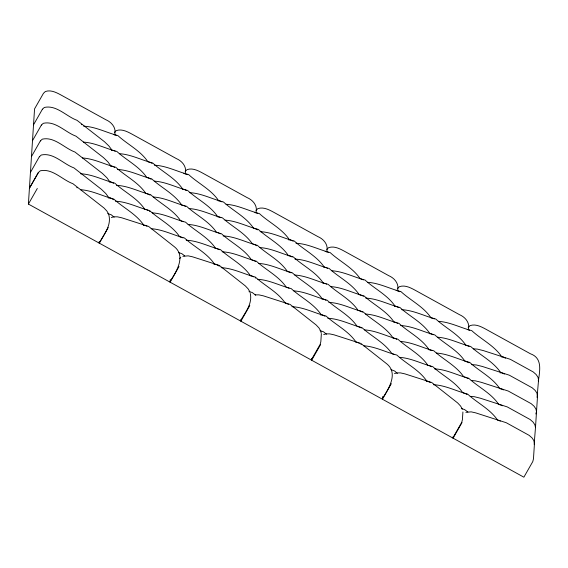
<?xml version="1.0" encoding="UTF-8"?>
<svg xmlns="http://www.w3.org/2000/svg" width="568" height="568" viewBox="0 0 568 568"><rect width="100%" height="100%" fill="white"/><g stroke="black" fill="none" stroke-linecap="round" stroke-linejoin="round"><path stroke-width="0.85" d="M108.843 214.86C111.619 225.567 104.022 234.406 99.18 243.083L28.4 204.068L34.556 108.9L43.466 93.301L45.341 91.526C50.808 89.567 56.445 92.534 61.174 95.104L105.719 119.663C111.761 122.198 116.774 128.148 114.58 135.042M99.18 243.083L99.293 241.322M111.356 217.537L113.564 216.82L117.37 216.827L121.772 217.8L148.546 226.398L174.539 246.888C186.382 256.452 175.895 272.661 169.676 281.948L99.322 243.161L99.436 241.4M250.275 293.471C252.625 303.986 245.106 312.4 240.463 320.963L170.102 282.182L170.272 279.534M185.083 173.907C187.262 167.049 182.328 161.092 176.3 158.564L132.017 134.154C127.31 131.599 121.694 128.652 116.255 130.626L114.388 132.401M321.346 333.934L320.842 341.673L320.153 344.385L311.243 359.984L240.882 321.197L240.995 319.436M255.863 212.922C258.042 206.063 253.108 200.106 247.08 197.586L202.797 173.176C198.09 170.613 192.474 167.666 187.042 169.64L185.168 171.415M323.703 334.595L325.904 333.87L329.71 333.885L334.119 334.85L360.886 343.448L386.886 363.939C398.722 373.503 388.235 389.712 382.023 398.999L311.662 360.219L311.775 358.451M326.643 251.944C328.822 245.085 323.895 239.128 317.86 236.6L273.577 212.191C268.87 209.635 263.261 206.688 257.822 208.655L255.948 210.437M462.906 411.97L462.402 419.709L461.713 422.422L452.802 438.02L382.449 399.233L382.619 396.592M397.43 290.958C399.602 284.099 394.675 278.142 388.64 275.622L344.357 251.205C339.65 248.649 334.041 245.703 328.602 247.676L326.728 249.451M465.866 412.318L471.163 411.857L475.594 412.837L506.237 422.72L529.113 435.336L532.046 437.907L533.87 440.626L534.474 443.296L533.466 458.88L532.777 461.592L523.866 477.191L453.086 438.169L453.2 436.409M468.209 329.98C470.389 323.121 465.455 317.164 459.42 314.636L415.137 290.227C410.43 287.671 404.821 284.724 399.382 286.691L397.508 288.473M535.517 427.129L536.519 411.63L535.922 408.96L534.09 406.241L531.158 403.663L508.282 391.054L481.359 382.335L475.388 380.851L471.22 380.517M536.54 411.267L537.548 395.775L536.945 393.099L535.12 390.386L532.188 387.802L509.311 375.192L482.381 366.474L476.417 364.99L471.412 364.592M538.251 380.936L538.592 379.58C539.998 369.534 542.149 357.875 530.405 353.765L485.86 329.206C481.124 326.643 475.494 323.675 470.027 325.634L468.153 327.409M537.051 397.444L538.57 379.914L537.974 377.237L536.142 374.525L533.21 371.941L510.334 359.331L483.411 350.612L477.44 349.128L473.272 348.802M535.858 413.98L536.37 411.949M534.147 444.346L535.496 427.491L534.893 424.821L533.068 422.102L530.136 419.525L507.26 406.915L480.329 398.196L474.365 396.712L470.197 396.379M33.526 124.825L42.437 109.162M32.497 140.686L41.414 124.996M31.474 156.548L40.392 140.857M30.445 172.409L39.362 156.718M29.43 188.171L38.34 172.58L40.214 170.833C52.405 168.064 62.302 179.9 72.889 183.691L103.994 207.994L106.891 211.055L108.694 214.136M29.422 188.207L38.34 172.608M28.4 204.068L37.31 188.469M99.322 243.161L108.232 227.562M170.102 282.182L179.012 266.584M240.882 321.197L249.792 305.598M311.662 360.219L320.572 344.62M382.449 399.233L391.359 383.634M453.086 438.169L461.997 422.578M179.523 258.653L180.78 257.418M42.437 109.226L44.311 107.451C56.502 104.668 66.406 116.497 76.985 120.295L104.484 141.73L108.878 145.962L111.832 149.945M41.407 125.088L43.282 123.313C55.479 120.53 65.377 132.358 75.963 136.157L103.454 157.584L107.849 161.823L110.803 165.806M40.385 140.949L42.259 139.174C54.45 136.391 64.354 148.213 74.933 152.018L102.432 173.446L106.827 177.685L109.78 181.668M39.355 156.811L41.237 155.036C53.427 152.252 63.325 164.074 73.911 167.879L101.402 189.307L105.797 193.546L108.751 197.529M109.297 182.079L110.554 181.909L113.657 183.258M108.275 197.941L110.227 197.962M214.96 248.535L216.209 248.365L219.312 249.714M213.93 264.397L215.883 264.425M288.814 239.973L290.07 239.802L293.173 241.151M320.615 314.999L321.871 314.821L324.974 316.177M394.476 306.429L395.726 306.259L398.828 307.607M426.277 381.455L427.526 381.277L430.629 382.633M500.131 372.885L501.388 372.714L504.49 374.063M182.875 256.317L188.15 255.849L192.552 256.814L219.326 265.412L245.326 285.903L248.202 288.949L249.991 292.023M394.483 373.609L396.684 372.892L400.49 372.899L404.899 373.872L431.666 382.463L457.666 402.96L460.541 406.006L462.331 409.081M111.513 150.222L114.175 150.726M110.483 166.076L111.96 166.147M218.197 200.816L219.291 200.781M143.313 225.24L145.976 225.752M217.168 216.678L219.83 217.182M216.145 232.539L217.615 232.61M323.852 267.272L324.946 267.237M248.969 291.696L252.128 292.449L255.714 295.204M322.83 283.134L325.492 283.645M321.8 298.995L323.277 299.066M429.514 333.728L430.601 333.693M428.485 349.59L432.163 350.612M427.463 365.451L428.932 365.522M501.317 356.889L502.794 356.96M182.562 189.172L184.082 189.4M107.679 213.603L111.087 214.683L114.154 217.168M144.606 209.315L145.145 209.308M181.533 205.034L184.43 205.85M288.217 255.636L289.744 255.856M325.144 251.347L327.537 251.922M250.261 275.778L250.8 275.764M287.195 271.49L290.085 272.306M320.018 330.654L323.426 331.74L326.493 334.225M393.88 322.091L395.399 322.312M430.807 317.803L433.199 318.378M355.923 342.234L356.463 342.22M392.85 337.953L395.747 338.762M499.535 388.547L502.424 389.357M461.578 408.69L464.475 409.5L467.862 411.977M498.512 404.409L501.402 405.218M255.124 294.856L258.93 294.863L263.339 295.836L290.106 304.434L316.106 324.924L318.982 327.97L320.771 331.045L321.197 333.21M147.879 161.702L151.095 162.817M183.784 173.275L187.511 174.696M253.541 228.159L256.75 229.28M179.68 236.721L182.896 237.843M178.657 252.582L181.866 253.704L184.735 255.905M396.123 290.333L397.131 290.496M359.196 294.614L362.412 295.736M285.342 303.177L288.551 304.299M465.881 345.209L469.09 346.331M464.858 361.07L469.076 362.796M390.997 369.633L394.725 371.053L397.359 373.495M83.659 126.188C95.58 126.699 106.429 132.642 117.839 135.553C127.502 144.449 140.204 150.449 147.73 161.511M83.468 142.114C95.083 142.802 105.669 148.596 116.816 151.415C126.472 160.311 139.181 166.31 146.707 177.372M119.372 153.694C130.981 154.382 141.567 160.176 152.714 162.988C162.377 171.891 175.079 177.891 182.612 188.952M82.438 157.975C94.054 158.664 104.64 164.457 115.787 167.276C125.45 176.172 138.152 182.172 145.685 193.234M154.439 165.21C166.367 165.721 177.216 171.664 188.619 174.568C198.282 183.471 210.984 189.464 218.517 200.525M117.512 169.491C129.433 170.002 140.282 175.945 151.691 178.849C161.355 187.752 174.056 193.752 181.582 204.814M80.578 173.772C92.506 174.284 103.355 180.226 114.764 183.137C124.42 192.034 137.129 198.033 144.655 209.095M154.248 181.135C165.863 181.817 176.449 187.61 187.596 190.429C197.252 199.332 209.961 205.325 217.487 216.387M116.483 185.353C128.411 185.864 139.259 191.806 150.662 194.71C160.325 203.614 173.027 209.606 180.56 220.675M189.314 192.644C201.242 193.155 212.091 199.098 223.494 202.009C233.157 210.905 245.859 216.905 253.392 227.967M80.386 189.698C92.002 190.386 102.588 196.18 113.735 198.992C123.398 207.895 136.1 213.895 143.633 224.956M153.218 196.997C164.834 197.678 175.42 203.472 186.567 206.291C196.23 215.194 208.932 221.186 216.465 232.248M226.05 204.288C237.665 204.977 248.251 210.771 259.399 213.589C269.062 222.486 281.764 228.485 289.297 239.547M115.46 201.214C127.381 201.725 138.23 207.668 149.64 210.572C159.303 219.475 172.005 225.468 179.531 236.529M189.123 208.577C200.738 209.258 211.324 215.052 222.471 217.871C232.134 226.767 244.836 232.766 252.362 243.828M152.196 212.858C163.811 213.54 174.397 219.333 185.544 222.152C195.207 231.048 207.909 237.048 215.435 248.109M225.027 220.15C236.643 220.838 247.229 226.632 258.376 229.451C268.039 238.347 280.741 244.346 288.267 255.408M188.1 224.431C199.716 225.12 210.302 230.913 221.449 233.732C231.105 242.628 243.814 248.628 251.34 259.69M260.094 231.666C272.022 232.177 282.871 238.12 294.281 241.024C303.937 249.927 316.646 255.927 324.172 266.988M151.166 228.719C162.782 229.401 173.368 235.195 184.515 238.013C194.178 246.91 206.88 252.909 214.413 263.971M223.167 235.947C235.095 236.458 245.944 242.401 257.347 245.312C267.01 254.208 279.712 260.208 287.245 271.27M295.999 243.246C307.927 243.757 318.776 249.7 330.178 252.604C339.841 261.507 352.543 267.5 360.076 278.561M186.24 240.228C198.161 240.74 209.01 246.682 220.419 249.593C230.083 258.49 242.784 264.489 250.318 275.551M259.903 247.591C271.518 248.28 282.104 254.066 293.251 256.885C302.914 265.788 315.616 271.781 323.149 282.843M222.145 251.809C234.066 252.32 244.914 258.262 256.324 261.166C265.987 270.07 278.689 276.069 286.215 287.131M294.977 259.1C306.897 259.611 317.746 265.561 329.156 268.465C338.819 277.369 351.521 283.361 359.047 294.423M258.88 263.453C270.496 264.141 281.082 269.928 292.229 272.746C301.885 281.65 314.594 287.642 322.12 298.704M331.712 270.751C343.328 271.433 353.914 277.227 365.061 280.045C374.717 288.942 387.426 294.941 394.952 306.003M221.115 267.67C233.043 268.181 243.892 274.124 255.295 277.028C264.958 285.931 277.66 291.931 285.193 302.993M294.785 275.033C306.393 275.714 316.987 281.508 328.126 284.327C337.79 293.223 350.491 299.222 358.025 310.284M367.617 282.324C379.232 283.013 389.818 288.807 400.965 291.625C410.621 300.522 423.33 306.521 430.856 317.583M257.851 279.314C269.466 279.996 280.052 285.789 291.199 288.608C300.863 297.511 313.564 303.504 321.097 314.565M330.683 286.606C342.298 287.294 352.884 293.088 364.031 295.907C373.694 304.803 386.396 310.803 393.929 321.864M293.755 290.894C305.371 291.576 315.957 297.369 327.104 300.188C336.767 309.084 349.469 315.084 356.995 326.146M365.756 298.122C377.677 298.633 388.526 304.576 399.936 307.487C409.599 316.383 422.301 322.383 429.834 333.444M328.829 302.403C340.75 302.914 351.599 308.857 363.009 311.768C372.672 320.664 385.374 326.664 392.9 337.726M401.661 309.702C413.582 310.213 424.431 316.156 435.841 319.06C445.504 327.963 458.206 333.956 465.732 345.017M291.895 306.684C303.823 307.196 314.672 313.138 326.082 316.049C335.738 324.946 348.447 330.945 355.973 342.007M365.565 314.047C377.18 314.736 387.766 320.529 398.913 323.341C408.57 332.244 421.279 338.244 428.805 349.306M438.397 321.346C450.012 322.028 460.598 327.821 471.745 330.64C481.401 339.543 494.11 345.536 501.636 356.597M327.8 318.265C339.728 318.776 350.577 324.719 361.979 327.629C371.642 336.526 384.344 342.525 391.877 353.587M400.632 325.563C412.56 326.075 423.409 332.017 434.811 334.921C444.474 343.825 457.176 349.817 464.709 360.879M364.535 329.909C376.151 330.597 386.737 336.384 397.884 339.202C407.547 348.106 420.249 354.105 427.782 365.167M437.367 337.207C448.983 337.889 459.569 343.683 470.716 346.501C480.379 355.398 493.081 361.397 500.614 372.459M400.44 341.489C412.056 342.17 422.642 347.964 433.789 350.783C443.452 359.686 456.154 365.678 463.68 376.74M363.513 345.77C375.128 346.459 385.715 352.245 396.862 355.064C406.518 363.967 419.227 369.96 426.753 381.021M436.345 353.069C447.96 353.75 458.546 359.544 469.693 362.363C479.349 371.259 492.058 377.258 499.584 388.32M399.418 357.35C411.026 358.032 421.619 363.825 432.759 366.644C442.422 375.547 455.124 381.54 462.657 392.602M434.485 368.859C446.412 369.37 457.261 375.313 468.664 378.224C478.327 387.12 491.029 393.12 498.562 404.182M433.462 384.721C445.383 385.232 456.232 391.175 467.641 394.085C477.305 402.982 490.006 408.981 497.532 420.043M146.168 193.447L149.043 194.54M254.904 212.326L257.78 213.419M181.05 220.888L183.4 221.705M251.83 259.903L254.698 260.996M360.559 278.781L363.435 279.875M286.705 287.344L289.062 288.168M467.244 329.376L468.643 329.76M357.485 326.366L360.361 327.459M392.36 353.8L394.717 354.624M463.147 392.822L466.016 393.915M498.022 420.256L500.373 421.08M147.481 177.628L148.589 177.969M253.136 244.084L254.244 244.425M358.798 310.54L359.906 310.881M464.454 376.996L465.561 377.344M114.012 134.431L115.197 134.864M219.667 200.887L220.86 201.328M145.813 209.45L146.998 209.89M325.329 267.343L326.515 267.784M251.468 275.906L252.654 276.346M430.984 333.799L432.17 334.24M357.13 342.362L358.316 342.802M112.279 166.246L113.146 166.587M397.451 290.596L399.858 291.746M217.934 232.702L218.808 233.043M503.113 357.052L505.513 358.202M323.597 299.159L324.463 299.499M429.252 365.615L430.125 365.962M184.494 189.549L185.452 189.989M290.149 256.005L291.114 256.445M110.632 198.111L111.598 198.551M395.811 322.461L396.769 322.901M216.294 264.567L217.253 265.007M469.104 329.958L469.601 330.193M149.05 178.167L150.066 178.679M254.705 244.623L255.728 245.135M360.368 311.079L361.383 311.598M466.023 377.535L467.045 378.054M115.694 135.106L116.213 135.383M328.041 252.164L328.56 252.433M221.357 201.562L221.875 201.839M433.696 318.62L434.215 318.889M114.672 150.967L115.19 151.244M327.012 268.018L327.53 268.295M220.327 217.423L220.845 217.7M432.674 334.481L433.192 334.751M113.643 166.829L114.679 167.397M325.989 283.879L326.508 284.156M219.305 233.285L220.341 233.853M324.96 299.741L325.996 300.316M147.495 210.132L148.014 210.401M430.622 366.197L431.652 366.772M253.158 276.588L253.676 276.857M146.473 225.993L146.991 226.263M358.813 343.044L359.331 343.313M185.97 190.259L186.489 190.557M291.625 256.715L292.144 257.013M397.288 323.171L397.806 323.469M184.948 206.12L185.459 206.418M502.943 389.634L503.461 389.925M290.603 272.576L291.121 272.874M396.258 339.032L396.776 339.33M501.92 405.488L502.439 405.786M112.109 198.821L112.627 199.119M217.771 265.284L218.289 265.575M151.606 163.115L152.103 163.428M257.269 229.571L257.765 229.884M362.924 296.027L363.421 296.34M150.584 178.977L151.081 179.282M256.239 245.433L256.736 245.745M361.901 311.889L362.398 312.201M467.556 378.352L468.053 378.657M149.554 194.838L150.051 195.144M255.217 261.294L255.714 261.607M360.872 327.75L361.369 328.063M466.534 394.206L467.031 394.519M76.723 187.539L77.22 187.852M81.323 124.406L81.778 124.712M218.779 265.888L219.234 266.193M113.124 199.432L113.579 199.737M360.801 344.229L361.198 344.52M255.138 277.773L255.536 278.064M149.483 211.317L149.881 211.608"/></g></svg>
